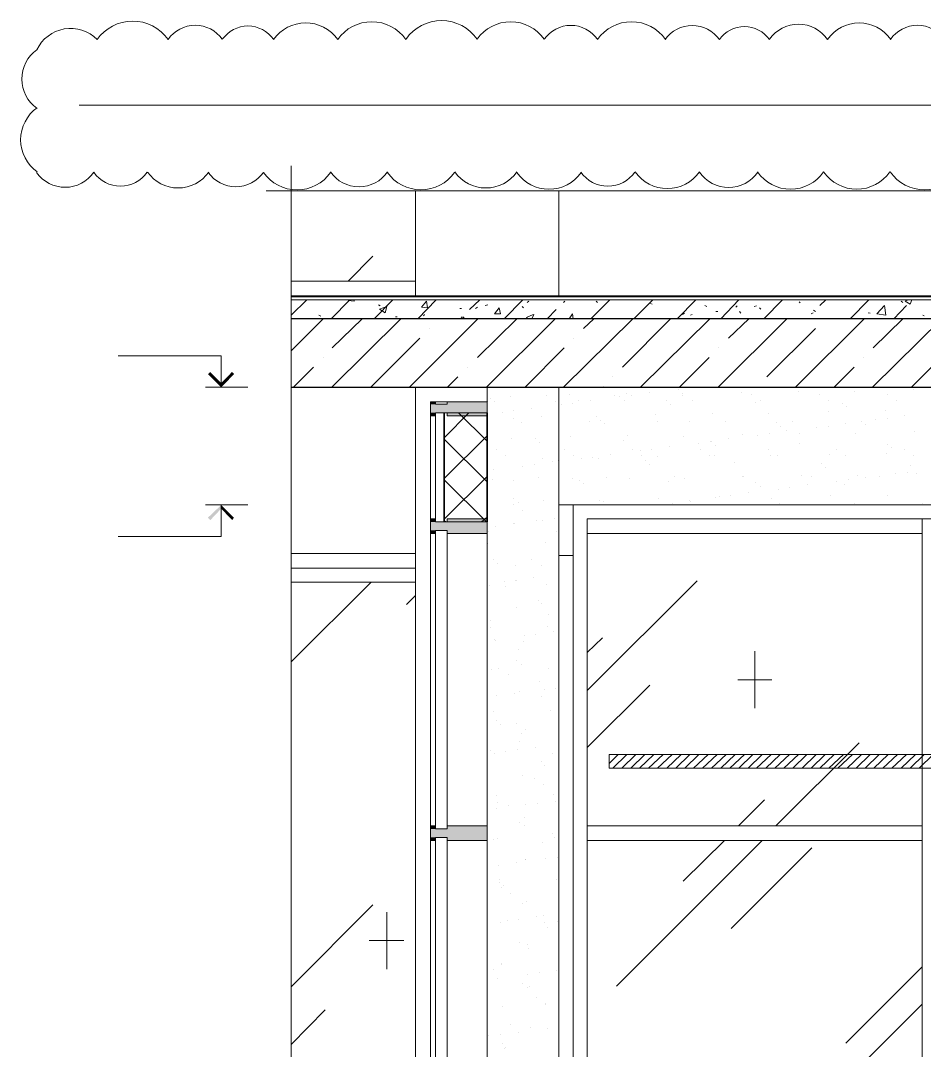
# Model space of a CAD drawing. Header units: millimetres. Extents: x -356862 to 418287, y 0 to 839748.
# Drawn here: x 402133 to 405356, y 774691 to 778365 of the extents above; entities that cross this region are included whole.
import ezdxf

# ---------------------------------------------------------------- set-up
doc = ezdxf.new("R2010")
doc.units = ezdxf.units.MM
doc.layers.add('PDF _Геометрия', color=7, linetype='Continuous', true_color=0xbababa)
doc.layers.add('PDF _Сплошная заливка', color=7, linetype='Continuous', true_color=0xf50000)

msp = doc.modelspace()

# ---------------------------------------------------------------- linework, layer by layer
at = {"layer": 'PDF _Геометрия', "color": 1, "lineweight": 20}
for points in [[(403034.8632, 778298.63, 0.52054007), (402852.2062, 778298.63, 0.520539841), (402658.5267, 778298.0256, 0.520539998), (402405.381, 778297.4874)], [(404190.2088, 778298.9487, 0.520539847), (404000.4583, 778298.9487, 0.520539923), (403761.2924, 778299.0149, 0.520539998), (403507.386, 778299.6523)], [(402405.6709, 778298.3325, 0.520570396), (402190.781, 778260.8652, 0.520540102), (402191.0647, 778052.9928)], [(403506.6776, 778298.0918, 0.520539885), (403263.726, 778298.0918, 0.520539952), (403034.8313, 778297.4543)], [(404804.0903, 778297.3881, 0.520540063), (404624.9801, 778297.3881, 0.520539841), (404431.6922, 778298.0256)], [(405236.3348, 778298.3774, 0.520540002), (405011.117, 778298.3774, 0.520540102), (404803.4801, 778298.663)], [(405628.782, 778298.3443, 0.520540055), (405428.3913, 778298.3443, 0.520539841), (405234.9211, 778298.0256)], [(402189.8901, 777823.3594, 0.52053993), (402394.0005, 777823.9969, 0.520539847), (402583.751, 777823.9969)], [(402801.8116, 777823.6781, 0.520540103), (402998.6555, 777823.6781, 0.520539923), (403238.6045, 777823.9307)], [(404761.1489, 777825.1726, 0.520540086), (404997.0069, 777825.1726, 0.520540086), (405232.9951, 777825.1726)]]:
    msp.add_lwpolyline(points, format="xyb", dxfattribs=at)
at = {"layer": 'PDF _Геометрия', "color": 251, "lineweight": 20, "true_color": 0x545454}
msp.add_lwpolyline([(406554.6577, 776823.0738), (406554.6577, 776849.0532), (406554.6577, 778063.5893), (406461.5649, 778063.5893), (402341.668, 778063.5893)], dxfattribs=at)
at = {"layer": 'PDF _Геометрия', "color": 7, "lineweight": 5}
for points in [[(418286.5134, 777758.3315), (410765.4824, 777758.3315), (410728.6783, 777907.713), (410655.0701, 777611.1151), (410618.266, 777758.3315), (403097.235, 777758.3315), (403008.4721, 777758.3315)], [(403097.235, 777847.0944), (403097.235, 777758.3315), (403097.235, 773159.981), (402950.0185, 773123.1769), (403244.4515, 773049.5687), (403097.235, 773010.5996), (403097.235, 768412.2491), (403097.235, 768323.4862)], [(412131.5649, 777383.7955), (403097.235, 777383.7955)], [(412131.5649, 777379.4656), (403097.235, 777379.4656)], [(412131.5649, 777368.6408), (403097.235, 777368.6408)], [(403796.5134, 776965.9604), (403642.802, 776965.9604), (403642.802, 776576.2697), (403796.5134, 776576.2697)], [(403644.967, 776965.9604), (403644.967, 776576.2697)], [(404051.9773, 776636.8882), (407938.0598, 776636.8882)], [(403097.235, 776463.6924), (403541.0495, 776463.6924)], [(404051.9773, 776457.1975), (404103.9361, 776457.1975)]]:
    msp.add_lwpolyline(points, dxfattribs=at)
at = {"layer": 'PDF _Геометрия', "color": 7, "lineweight": 9}
for points in [[(403541.0495, 777758.3315), (403541.0495, 777383.7955)], [(404051.9773, 777758.3315), (404051.9773, 777383.7955)], [(403541.0495, 777056.8882), (403541.0495, 773088.5377)], [(404051.9773, 777056.8882), (404051.9773, 768791.1151)]]:
    msp.add_lwpolyline(points, dxfattribs=at)
at = {"layer": 'PDF _Геометрия', "color": 254, "lineweight": 5, "true_color": 0xdcdcdc}
for points in [[(403300.7402, 777435.7542), (403389.5031, 777524.5171)], [(403099.4, 776078.3315), (403383.0082, 776361.9398)], [(404153.7299, 775974.414), (404545.5855, 776366.2697)], [(403508.5752, 776281.8367), (403541.0495, 776314.3109)], [(404153.7299, 776110.8058), (404207.8536, 776162.7645)], [(404751.2556, 776115.1357), (404751.2556, 775911.6305)], [(404690.6371, 776013.3831), (404811.8742, 776013.3831)], [(404153.7299, 775770.9089), (404376.7196, 775993.8986)], [(404827.0288, 775491.6305), (405123.6268, 775788.2285)], [(404692.802, 775491.6305), (404785.8948, 775584.7233)], [(404257.6474, 774920.0841), (404777.235, 775439.6718)], [(404495.7917, 775294.6202), (404643.0082, 775439.6718)], [(404666.8227, 775125.7542), (404954.7608, 775413.6924)], [(403097.235, 774917.9192), (403389.5031, 775210.1872)], [(403439.2969, 775184.2078), (403439.2969, 774980.7027)], [(403499.9154, 775082.4553), (403376.5134, 775082.4553)], [(405075.9979, 774716.579), (405348.7814, 774989.3625)], [(403097.235, 774712.2491), (403218.4721, 774835.6511)], [(404835.6886, 774342.0429), (405348.7814, 774855.1357)]]:
    msp.add_lwpolyline(points, dxfattribs=at)
at = {"layer": 'PDF _Геометрия', "color": 252, "lineweight": 5, "true_color": 0x989898}
for points in [[(403097.235, 777435.7542), (403541.0495, 777435.7542)], [(403612.4928, 777004.9295), (403653.6268, 777004.9295)], [(403595.1732, 776955.1357), (403595.1732, 776587.0944)], [(403612.4928, 776955.1357), (403612.4928, 776587.0944)], [(404153.7299, 776561.1151), (404153.7299, 775465.6511), (404153.7299, 773088.5377), (404153.7299, 773138.3315), (405348.7814, 773138.3315), (405348.7814, 773088.5377), (404153.7299, 773088.5377), (404103.9361, 773088.5377), (404103.9361, 775465.6511), (404103.9361, 776561.1151), (404103.9361, 776636.8882)], [(403595.1732, 776535.1357), (403595.1732, 775491.6305)], [(403796.5134, 776535.1357), (403796.5134, 775491.6305)], [(403541.0495, 776361.9398), (403097.235, 776361.9398)], [(403595.1732, 775439.6718), (403595.1732, 773138.3315)], [(403796.5134, 775439.6718), (403796.5134, 773138.3315)]]:
    msp.add_lwpolyline(points, dxfattribs=at)
at = {"layer": 'PDF _Геометрия', "lineweight": 5}
for points in [[(403097.235, 777314.5171), (403153.5237, 777368.6408)], [(403240.1216, 777301.5274), (403307.235, 777368.6408)], [(403322.3897, 777368.6408), (403322.3897, 777364.3109), (403300.7402, 777366.4759), (403305.0701, 777368.6408)], [(403393.833, 777301.5274), (403460.9464, 777368.6408)], [(403408.9876, 777351.3212), (403415.4824, 777346.9913)], [(403549.7093, 777301.5274), (403614.6577, 777368.6408)], [(403699.0907, 777338.3315), (403705.5855, 777338.3315)], [(403733.7299, 777334.0017), (403770.534, 777368.6408)], [(403755.3794, 777338.3315), (403761.8742, 777342.6614)], [(403790.0185, 777349.1563), (403798.6783, 777351.3212)], [(403857.1319, 777301.5274), (403924.2453, 777368.6408)], [(403922.0804, 777344.8264), (403926.4103, 777340.4965)], [(403928.5752, 777368.6408), (403935.0701, 777368.6408)], [(403939.4, 777359.981), (403945.8948, 777364.3109)], [(404069.2969, 777359.981), (404073.6268, 777364.3109)], [(404166.7196, 777301.5274), (404233.833, 777368.6408)], [(404186.2041, 777364.3109), (404190.534, 777359.981)], [(404320.4309, 777301.5274), (404387.5443, 777368.6408)], [(404378.8845, 777355.6511), (404385.3794, 777353.4862)], [(404474.1422, 777301.5274), (404541.2556, 777368.6408)], [(404573.7299, 777349.1563), (404580.2247, 777344.8264)], [(404630.0185, 777301.5274), (404694.967, 777368.6408)], [(404684.1422, 777342.6614), (404688.4721, 777346.9913)], [(404749.0907, 777344.8264), (404757.7505, 777346.9913)], [(404768.5752, 777340.4965), (404772.9051, 777336.1666)], [(404783.7299, 777301.5274), (404850.8433, 777368.6408)], [(404870.3278, 777368.6408), (404870.3278, 777368.6408)], [(404909.2969, 777362.146), (404913.6268, 777357.8161)], [(404982.9051, 777349.1563), (405004.5546, 777368.6408)], [(405084.6577, 777368.6408), (405084.6577, 777368.6408)], [(405091.1526, 777301.5274), (405158.266, 777368.6408)], [(405247.0288, 777301.5274), (405292.4928, 777349.1563)], [(405273.0082, 777364.3109), (405279.5031, 777359.981)], [(405311.9773, 777368.6408), (405305.4824, 777353.4862), (405288.1629, 777364.3109), (405298.9876, 777368.6408)], [(403097.235, 777186.7852), (403211.9773, 777301.5274)], [(403196.8227, 777314.5171), (403203.3175, 777310.1872)], [(403242.2866, 777056.8882), (403489.0907, 777301.5274)], [(403244.4515, 777197.6099), (403350.534, 777301.5274)], [(403469.6062, 777308.0223), (403476.101, 777308.0223)], [(403519.4, 777056.8882), (403764.0391, 777301.5274)], [(403569.1938, 777312.3522), (403573.5237, 777316.6821)], [(403623.3175, 777301.5274), (403625.4824, 777301.5274)], [(403703.4206, 777301.5274), (403707.7505, 777308.0223)], [(403709.9154, 777308.0223), (403714.2453, 777303.6924)], [(403761.8742, 777162.9707), (403902.5959, 777301.5274)], [(403794.3484, 777056.8882), (404038.9876, 777301.5274)], [(403941.5649, 777301.5274), (403937.235, 777305.8573), (403961.0495, 777316.6821)], [(403956.7196, 777301.5274), (403963.2144, 777316.6821)], [(404010.8433, 777301.5274), (404043.3175, 777334.0017)], [(404069.2969, 777056.8882), (404316.101, 777301.5274)], [(404088.7814, 777301.5274), (404101.7711, 777318.847), (404103.9361, 777301.5274)], [(404140.7402, 777266.8882), (404177.5443, 777301.5274)], [(404279.2969, 777128.3315), (404450.3278, 777301.5274)], [(404344.2453, 777056.8882), (404591.0495, 777301.5274)], [(404493.6268, 777316.6821), (404500.1216, 777321.012)], [(404521.7711, 777314.5171), (404528.266, 777316.6821)], [(404612.6989, 777327.5068), (404619.1938, 777327.5068)], [(404621.3587, 777056.8882), (404865.9979, 777301.5274)], [(404658.1629, 777232.2491), (404729.6062, 777301.5274)], [(404697.1319, 777327.5068), (404701.4618, 777321.012)], [(404896.3072, 777056.8882), (405140.9464, 777301.5274)], [(404952.5959, 777318.847), (404959.0907, 777323.1769)], [(404961.2556, 777331.8367), (404967.7505, 777327.5068)], [(405002.3897, 777301.5274), (405002.3897, 777301.5274)], [(405156.101, 777323.1769), (405162.5959, 777321.012)], [(405171.2556, 777056.8882), (405418.0598, 777301.5274)], [(405173.4206, 777197.6099), (405279.5031, 777301.5274)], [(405350.9464, 777314.5171), (405355.2763, 777312.3522)], [(403590.8433, 777266.8882), (403590.8433, 777266.8882)], [(404794.5546, 777093.6924), (404967.7505, 777266.8882)], [(403383.0082, 777059.0532), (403556.2041, 777232.2491)], [(404106.101, 777232.2491), (404106.101, 777232.2491)], [(405311.9773, 777059.0532), (405485.1732, 777232.2491)], [(403932.9051, 777056.8882), (404071.4618, 777197.6099)], [(404623.5237, 777197.6099), (404623.5237, 777197.6099)], [(403211.9773, 777162.9707), (403211.9773, 777162.9707)], [(404482.802, 777056.8882), (404588.8845, 777162.9707)], [(405138.7814, 777162.9707), (405138.7814, 777162.9707)], [(403105.8948, 777056.8882), (403177.3381, 777128.3315)], [(403727.235, 777128.3315), (403727.235, 777128.3315)], [(405034.8639, 777056.8882), (405106.3072, 777128.3315)], [(403655.7917, 777056.8882), (403692.5959, 777093.6924)], [(404244.6577, 777093.6924), (404244.6577, 777093.6924)], [(404207.8536, 777056.8882), (404210.0185, 777059.0532)], [(404759.9154, 777059.0532), (404759.9154, 777059.0532)], [(403644.967, 776877.1975), (403731.5649, 776965.9604)], [(403796.5134, 776864.2078), (403694.7608, 776965.9604)], [(403644.967, 776732.146), (403796.5134, 776883.6924)], [(403796.5134, 776719.1563), (403644.967, 776870.7027)], [(403644.967, 776587.0944), (403796.5134, 776738.6408)], [(403794.3484, 776576.2697), (403644.967, 776725.6511)], [(403649.2969, 776576.2697), (403644.967, 776580.5996)], [(403777.0288, 776576.2697), (403796.5134, 776593.5893)]]:
    msp.add_lwpolyline(points, dxfattribs=at)
for points in [[(403439.2969, 777344.8264), (403432.802, 777323.1769), (403413.3175, 777336.1666)], [(403580.0185, 777364.3109), (403584.3484, 777340.4965), (403562.6989, 777342.6614)], [(403839.8123, 777340.4965), (403844.1422, 777318.847), (403822.4928, 777318.847)], [(405218.8845, 777314.5171), (405186.4103, 777318.847), (405214.5546, 777349.1563)]]:
    msp.add_lwpolyline(points, close=True, dxfattribs=at)
at = {"layer": 'PDF _Геометрия', "color": 7, "lineweight": 30}
for points in [[(417552.5959, 777301.5274), (403097.235, 777301.5274)], [(403097.235, 777056.8882), (417552.5959, 777056.8882)], [(403796.5134, 776576.2697), (403796.5134, 776576.2697)]]:
    msp.add_lwpolyline(points, dxfattribs=at)
at = {"layer": 'PDF _Геометрия', "color": 112, "lineweight": 5, "true_color": 0x00b85c}
for points in [[(402848.266, 777056.8882), (402848.266, 777169.4656), (402480.2247, 777169.4656)], [(402943.5237, 777056.8882), (402791.9773, 777056.8882)], [(402848.266, 776636.8882), (402848.266, 776524.3109), (402480.2247, 776524.3109)], [(402943.5237, 776636.8882), (402791.9773, 776636.8882)]]:
    msp.add_lwpolyline(points, dxfattribs=at)
at = {"layer": 'PDF _Геометрия', "color": 112, "lineweight": 0, "true_color": 0x00b85c, "const_width": 10.7159}
msp.add_lwpolyline([(402804.967, 777107.7645), (402848.266, 777064.4656), (402890.4824, 777107.7645)], dxfattribs=at)
at = {"layer": 'PDF _Геометрия', "color": 24, "lineweight": 18, "true_color": 0xa12502}
for points in [[(403796.5134, 777056.8882), (404051.9773, 777056.8882), (404051.9773, 768791.1151), (403541.0495, 768791.1151), (403541.0495, 771347.9192), (403612.4928, 771347.9192), (403612.4928, 772341.6305), (403911.2556, 772341.6305), (403911.2556, 773088.5377), (403796.5134, 773088.5377)], [(404051.9773, 777056.8882), (407938.0598, 777056.8882), (407938.0598, 776636.8882), (404051.9773, 776636.8882)]]:
    msp.add_lwpolyline(points, close=True, dxfattribs=at)
for points in [[(404480.6371, 777050.3934), (404480.6371, 777050.3934)], [(404521.7711, 777056.8882), (404521.7711, 777056.8882)], [(404907.1319, 777041.7336), (404907.1319, 777041.7336)], [(405106.3072, 777041.7336), (405106.3072, 777041.7336)], [(405311.9773, 777054.7233), (405311.9773, 777054.7233)], [(405316.3072, 777048.2285), (405316.3072, 777048.2285)], [(403798.6783, 777007.0944), (403798.6783, 777007.0944)], [(403807.3381, 777017.9192), (403807.3381, 777017.9192)], [(403822.4928, 777004.9295), (403822.4928, 777004.9295)], [(403878.7814, 777022.2491), (403878.7814, 777022.2491)], [(404008.6783, 777028.7439), (404008.6783, 777028.7439)], [(404041.1526, 777007.0944), (404041.1526, 777007.0944)], [(404088.7814, 777030.9089), (404088.7814, 777030.9089)], [(404123.4206, 777011.4243), (404123.4206, 777011.4243)], [(404164.5546, 777009.2594), (404164.5546, 777009.2594)], [(404251.1526, 777028.7439), (404251.1526, 777028.7439)], [(404270.6371, 777024.414), (404270.6371, 777024.414)], [(404285.7917, 777009.2594), (404285.7917, 777009.2594)], [(404292.2866, 777033.0738), (404292.2866, 777033.0738)], [(404311.7711, 777028.7439), (404311.7711, 777028.7439)], [(404374.5546, 777037.4037), (404374.5546, 777037.4037)], [(404435.1732, 777009.2594), (404435.1732, 777009.2594)], [(404493.6268, 777033.0738), (404493.6268, 777033.0738)], [(404493.6268, 777028.7439), (404493.6268, 777028.7439)], [(404528.266, 777009.2594), (404528.266, 777009.2594)], [(404703.6268, 777039.5687), (404703.6268, 777039.5687)], [(404738.266, 777030.9089), (404738.266, 777030.9089)], [(404770.7402, 777009.2594), (404770.7402, 777009.2594)], [(404980.7402, 777030.9089), (404980.7402, 777030.9089)], [(405013.2144, 777009.2594), (405013.2144, 777009.2594)], [(405223.2144, 777030.9089), (405223.2144, 777030.9089)], [(405255.6886, 777009.2594), (405255.6886, 777009.2594)], [(403852.802, 776968.1254), (403852.802, 776968.1254)], [(403891.7711, 776974.6202), (403891.7711, 776974.6202)], [(403956.7196, 776981.1151), (403956.7196, 776981.1151)], [(404060.6371, 776996.2697), (404060.6371, 776996.2697)], [(404101.7711, 777000.5996), (404101.7711, 777000.5996)], [(404450.3278, 776996.2697), (404450.3278, 776996.2697)], [(404753.4206, 777002.7645), (404753.4206, 777002.7645)], [(405013.2144, 776970.2903), (405013.2144, 776970.2903)], [(405065.1732, 777000.5996), (405065.1732, 777000.5996)], [(405078.1629, 776987.6099), (405078.1629, 776987.6099)], [(405216.7196, 776972.4553), (405216.7196, 776972.4553)], [(403889.6062, 776944.3109), (403889.6062, 776944.3109)], [(403917.7505, 776931.3212), (403917.7505, 776931.3212)], [(403989.1938, 776952.9707), (403989.1938, 776952.9707)], [(404160.2247, 776933.4862), (404160.2247, 776933.4862)], [(404188.369, 776952.9707), (404188.369, 776952.9707)], [(404201.3587, 776939.981), (404201.3587, 776939.981)], [(404398.369, 776959.4656), (404398.369, 776959.4656)], [(404402.6989, 776933.4862), (404402.6989, 776933.4862)], [(404517.4412, 776933.4862), (404517.4412, 776933.4862)], [(404601.8742, 776963.7955), (404601.8742, 776963.7955)], [(404645.1732, 776933.4862), (404645.1732, 776933.4862)], [(404801.0495, 776961.6305), (404801.0495, 776961.6305)], [(404829.1938, 776931.3212), (404829.1938, 776931.3212)], [(404887.6474, 776933.4862), (404887.6474, 776933.4862)], [(405132.2866, 776933.4862), (405132.2866, 776933.4862)], [(405182.0804, 776942.146), (405182.0804, 776942.146)], [(405223.2144, 776946.4759), (405223.2144, 776946.4759)], [(405285.9979, 776955.1357), (405285.9979, 776955.1357)], [(404216.5134, 776926.9913), (404216.5134, 776926.9913)], [(404844.3484, 776918.3315), (404844.3484, 776918.3315)], [(404865.9979, 776901.012), (404865.9979, 776901.012)], [(404972.0804, 776914.0017), (404972.0804, 776914.0017)], [(405013.2144, 776918.3315), (405013.2144, 776918.3315)], [(405075.9979, 776926.9913), (405075.9979, 776926.9913)], [(405147.4412, 776924.8264), (405147.4412, 776924.8264)], [(405322.802, 776898.847), (405322.802, 776898.847)], [(403883.1113, 776872.8676), (403883.1113, 776872.8676)], [(403967.5443, 776872.8676), (403967.5443, 776872.8676)], [(403982.6989, 776859.8779), (403982.6989, 776859.8779)], [(404093.1113, 776881.5274), (404093.1113, 776881.5274)], [(404283.6268, 776866.3728), (404283.6268, 776866.3728)], [(404298.7814, 776883.6924), (404298.7814, 776883.6924)], [(404497.9567, 776881.5274), (404497.9567, 776881.5274)], [(404552.0804, 776857.713), (404552.0804, 776857.713)], [(404593.2144, 776864.2078), (404593.2144, 776864.2078)], [(404595.3794, 776862.0429), (404595.3794, 776862.0429)], [(404655.9979, 776872.8676), (404655.9979, 776872.8676)], [(404707.9567, 776890.1872), (404707.9567, 776890.1872)], [(404762.0804, 776885.8573), (404762.0804, 776885.8573)], [(404803.2144, 776892.3522), (404803.2144, 776892.3522)], [(404911.4618, 776892.3522), (404911.4618, 776892.3522)], [(405110.6371, 776892.3522), (405110.6371, 776892.3522)], [(403828.9876, 776833.8986), (403828.9876, 776833.8986)], [(404071.4618, 776833.8986), (404071.4618, 776833.8986)], [(404313.9361, 776833.8986), (404313.9361, 776833.8986)], [(404344.2453, 776831.7336), (404344.2453, 776831.7336)], [(404383.2144, 776836.0635), (404383.2144, 776836.0635)], [(404448.1629, 776844.7233), (404448.1629, 776844.7233)], [(404558.5752, 776833.8986), (404558.5752, 776833.8986)], [(404610.534, 776849.0532), (404610.534, 776849.0532)], [(404801.0495, 776833.8986), (404801.0495, 776833.8986)], [(404911.4618, 776855.548), (404911.4618, 776855.548)], [(405043.5237, 776836.0635), (405043.5237, 776836.0635)], [(405221.0495, 776820.9089), (405221.0495, 776820.9089)], [(405223.2144, 776853.3831), (405223.2144, 776853.3831)], [(405238.369, 776840.3934), (405238.369, 776840.3934)], [(405285.9979, 776836.0635), (405285.9979, 776836.0635)], [(403861.4618, 776812.2491), (403861.4618, 776812.2491)], [(403993.5237, 776803.5893), (403993.5237, 776803.5893)], [(404028.1629, 776790.5996), (404028.1629, 776790.5996)], [(404049.8123, 776797.0944), (404049.8123, 776797.0944)], [(404106.101, 776812.2491), (404106.101, 776812.2491)], [(404134.2453, 776803.5893), (404134.2453, 776803.5893)], [(404173.2144, 776807.9192), (404173.2144, 776807.9192)], [(404192.6989, 776801.4243), (404192.6989, 776801.4243)], [(404238.1629, 776816.579), (404238.1629, 776816.579)], [(404348.5752, 776812.2491), (404348.5752, 776812.2491)], [(404361.5649, 776794.9295), (404361.5649, 776794.9295)], [(404402.6989, 776810.0841), (404402.6989, 776810.0841)], [(404591.0495, 776814.414), (404591.0495, 776814.414)], [(404608.369, 776812.2491), (404608.369, 776812.2491)], [(404677.6474, 776788.4346), (404677.6474, 776788.4346)], [(404807.5443, 776812.2491), (404807.5443, 776812.2491)], [(404833.5237, 776814.414), (404833.5237, 776814.414)], [(404989.4, 776784.1047), (404989.4, 776784.1047)], [(405017.5443, 776818.7439), (405017.5443, 776818.7439)], [(405075.9979, 776814.414), (405075.9979, 776814.414)], [(405318.4721, 776814.414), (405318.4721, 776814.414)], [(403818.1629, 776762.4553), (403818.1629, 776762.4553)], [(403924.2453, 776775.445), (403924.2453, 776775.445)], [(403965.3794, 776781.9398), (403965.3794, 776781.9398)], [(404376.7196, 776781.9398), (404376.7196, 776781.9398)], [(405004.5546, 776771.1151), (405004.5546, 776771.1151)], [(405253.5237, 776749.4656), (405253.5237, 776749.4656)], [(405294.6577, 776753.7955), (405294.6577, 776753.7955)], [(405305.4824, 776777.6099), (405305.4824, 776777.6099)], [(405327.1319, 776749.4656), (405327.1319, 776749.4656)], [(403815.9979, 776727.8161), (403815.9979, 776727.8161)], [(403889.6062, 776723.4862), (403889.6062, 776723.4862)], [(403980.534, 776736.4759), (403980.534, 776736.4759)], [(404099.6062, 776729.981), (404099.6062, 776729.981)], [(404127.7505, 776725.6511), (404127.7505, 776725.6511)], [(404140.7402, 776712.6614), (404140.7402, 776712.6614)], [(404223.0082, 776736.4759), (404223.0082, 776736.4759)], [(404303.1113, 776732.146), (404303.1113, 776732.146)], [(404443.833, 776719.1563), (404443.833, 776719.1563)], [(404465.4824, 776738.6408), (404465.4824, 776738.6408)], [(404502.2866, 776732.146), (404502.2866, 776732.146)], [(404707.9567, 776738.6408), (404707.9567, 776738.6408)], [(404712.2866, 776738.6408), (404712.2866, 776738.6408)], [(404755.5855, 776716.9913), (404755.5855, 776716.9913)], [(404917.9567, 776742.9707), (404917.9567, 776742.9707)], [(404952.5959, 776738.6408), (404952.5959, 776738.6408)], [(405043.5237, 776721.3212), (405043.5237, 776721.3212)], [(405071.668, 776710.4965), (405071.668, 776710.4965)], [(405084.6577, 776727.8161), (405084.6577, 776727.8161)], [(405117.1319, 776740.8058), (405117.1319, 776740.8058)], [(405147.4412, 776734.3109), (405147.4412, 776734.3109)], [(405195.0701, 776738.6408), (405195.0701, 776738.6408)], [(404729.6062, 776680.1872), (404729.6062, 776680.1872)], [(404770.7402, 776704.0017), (404770.7402, 776704.0017)], [(404835.6886, 776693.1769), (404835.6886, 776693.1769)], [(404874.6577, 776699.6718), (404874.6577, 776699.6718)], [(404939.6062, 776708.3315), (404939.6062, 776708.3315)], [(403891.7711, 776658.5377), (403891.7711, 776658.5377)], [(403891.7711, 776639.0532), (403891.7711, 776639.0532)], [(403906.9257, 776645.548), (403906.9257, 776645.548)], [(403997.8536, 776654.2078), (403997.8536, 776654.2078)], [(404134.2453, 776639.0532), (404134.2453, 776639.0532)], [(404197.0288, 776652.0429), (404197.0288, 776652.0429)], [(404210.0185, 776649.8779), (404210.0185, 776649.8779)], [(404378.8845, 776639.0532), (404378.8845, 776639.0532)], [(404409.1938, 776660.7027), (404409.1938, 776660.7027)], [(404415.6886, 776639.0532), (404415.6886, 776639.0532)], [(404456.8227, 776643.3831), (404456.8227, 776643.3831)], [(404519.6062, 776652.0429), (404519.6062, 776652.0429)], [(404521.7711, 776647.713), (404521.7711, 776647.713)], [(404612.6989, 776662.8676), (404612.6989, 776662.8676)], [(404621.3587, 776639.0532), (404621.3587, 776639.0532)], [(404625.6886, 776667.1975), (404625.6886, 776667.1975)], [(404664.6577, 776671.5274), (404664.6577, 776671.5274)], [(404811.8742, 776660.7027), (404811.8742, 776660.7027)], [(404837.8536, 776641.2181), (404837.8536, 776641.2181)], [(404863.833, 776639.0532), (404863.833, 776639.0532)], [(405021.8742, 776669.3625), (405021.8742, 776669.3625)], [(405106.3072, 776641.2181), (405106.3072, 776641.2181)], [(405149.6062, 776639.0532), (405149.6062, 776639.0532)], [(405225.3794, 776671.5274), (405225.3794, 776671.5274)], [(405348.7814, 776641.2181), (405348.7814, 776641.2181)], [(403924.2453, 776617.4037), (403924.2453, 776617.4037)], [(403889.6062, 776569.7748), (403889.6062, 776569.7748)], [(403893.9361, 776571.9398), (403893.9361, 776571.9398)], [(403974.0391, 776582.7645), (403974.0391, 776582.7645)], [(403995.6886, 776582.7645), (403995.6886, 776582.7645)], [(404036.8227, 776589.2594), (404036.8227, 776589.2594)], [(403800.8433, 776541.6305), (403800.8433, 776541.6305)], [(403826.8227, 776561.1151), (403826.8227, 776561.1151)], [(404043.3175, 776541.6305), (404043.3175, 776541.6305)], [(403798.6783, 776500.4965), (403798.6783, 776500.4965)], [(404004.3484, 776502.6614), (404004.3484, 776502.6614)], [(403818.1629, 776442.0429), (403818.1629, 776442.0429)], [(403833.3175, 776429.0532), (403833.3175, 776429.0532)], [(403898.266, 776422.5584), (403898.266, 776422.5584)], [(403954.5546, 776442.0429), (403954.5546, 776442.0429)], [(403989.1938, 776422.5584), (403989.1938, 776422.5584)], [(403805.1732, 776351.1151), (403805.1732, 776351.1151)], [(403857.1319, 776364.1047), (403857.1319, 776364.1047)], [(403863.6268, 776346.7852), (403863.6268, 776346.7852)], [(403898.266, 776368.4346), (403898.266, 776368.4346)], [(403900.4309, 776368.4346), (403900.4309, 776368.4346)], [(403961.0495, 776377.0944), (403961.0495, 776377.0944)], [(404008.6783, 776353.28), (404008.6783, 776353.28)], [(403902.5959, 776271.012), (403902.5959, 776271.012)], [(403978.369, 776296.9913), (403978.369, 776296.9913)], [(403991.3587, 776284.0017), (403991.3587, 776284.0017)], [(404017.3381, 776247.1975), (404017.3381, 776247.1975)], [(403809.5031, 776225.548), (403809.5031, 776225.548)], [(403809.5031, 776199.5687), (403809.5031, 776199.5687)], [(404013.0082, 776201.7336), (404013.0082, 776201.7336)], [(404051.9773, 776227.713), (404051.9773, 776227.713)], [(403928.5752, 776171.4243), (403928.5752, 776171.4243)], [(403969.7093, 776175.7542), (403969.7093, 776175.7542)], [(404032.4928, 776184.414), (404032.4928, 776184.414)], [(403824.6577, 776156.2697), (403824.6577, 776156.2697)], [(403826.8227, 776151.9398), (403826.8227, 776151.9398)], [(403926.4103, 776149.7748), (403926.4103, 776149.7748)], [(403909.0907, 776121.6305), (403909.0907, 776121.6305)], [(403813.833, 776050.1872), (403813.833, 776050.1872)], [(403837.6474, 776052.3522), (403837.6474, 776052.3522)], [(403902.5959, 776082.6614), (403902.5959, 776082.6614)], [(403917.7505, 776067.5068), (403917.7505, 776067.5068)], [(404017.3381, 776052.3522), (404017.3381, 776052.3522)], [(403872.2866, 776030.7027), (403872.2866, 776030.7027)], [(403984.8639, 776006.8882), (403984.8639, 776006.8882)], [(404002.1835, 775978.7439), (404002.1835, 775978.7439)], [(404041.1526, 775983.0738), (404041.1526, 775983.0738)], [(403831.1526, 775957.0944), (403831.1526, 775957.0944)], [(403896.101, 775965.7542), (403896.101, 775965.7542)], [(403913.4206, 775972.2491), (403913.4206, 775972.2491)], [(403989.1938, 775954.9295), (403989.1938, 775954.9295)], [(404023.833, 775902.9707), (404023.833, 775902.9707)], [(403818.1629, 775898.6408), (403818.1629, 775898.6408)], [(403828.9876, 775866.1666), (403828.9876, 775866.1666)], [(403844.1422, 775853.1769), (403844.1422, 775853.1769)], [(403900.4309, 775857.5068), (403900.4309, 775857.5068)], [(403935.0701, 775835.8573), (403935.0701, 775835.8573)], [(403911.2556, 775792.5584), (403911.2556, 775792.5584)], [(403917.7505, 775820.7027), (403917.7505, 775820.7027)], [(403809.5031, 775760.0841), (403809.5031, 775760.0841)], [(403863.6268, 775757.9192), (403863.6268, 775757.9192)], [(403904.7608, 775764.414), (403904.7608, 775764.414)], [(403967.5443, 775773.0738), (403967.5443, 775773.0738)], [(403824.6577, 775749.2594), (403824.6577, 775749.2594)], [(403989.1938, 775721.1151), (403989.1938, 775721.1151)], [(404028.1629, 775751.4243), (404028.1629, 775751.4243)], [(404002.1835, 775708.1254), (404002.1835, 775708.1254)], [(403922.0804, 775671.3212), (403922.0804, 775671.3212)], [(403965.3794, 775660.4965), (403965.3794, 775660.4965)], [(403997.8536, 775641.012), (403997.8536, 775641.012)], [(403828.9876, 775599.8779), (403828.9876, 775599.8779)], [(403835.4824, 775576.0635), (403835.4824, 775576.0635)], [(403976.2041, 775571.7336), (403976.2041, 775571.7336)], [(404032.4928, 775602.0429), (404032.4928, 775602.0429)], [(404038.9876, 775580.3934), (404038.9876, 775580.3934)], [(403828.9876, 775552.2491), (403828.9876, 775552.2491)], [(403872.2866, 775565.2388), (403872.2866, 775565.2388)], [(403935.0701, 775567.4037), (403935.0701, 775567.4037)], [(403913.4206, 775504.6202), (403913.4206, 775504.6202)], [(403928.5752, 775521.9398), (403928.5752, 775521.9398)], [(403928.5752, 775491.6305), (403928.5752, 775491.6305)], [(404028.1629, 775465.6511), (404028.1629, 775465.6511)], [(403818.1629, 775444.0017), (403818.1629, 775444.0017)], [(403833.3175, 775448.3315), (403833.3175, 775448.3315)], [(403995.6886, 775431.012), (403995.6886, 775431.012)], [(404036.8227, 775450.4965), (404036.8227, 775450.4965)], [(403837.6474, 775350.9089), (403837.6474, 775350.9089)], [(403900.4309, 775359.5687), (403900.4309, 775359.5687)], [(403932.9051, 775370.3934), (403932.9051, 775370.3934)], [(403935.0701, 775370.3934), (403935.0701, 775370.3934)], [(404006.5134, 775374.7233), (404006.5134, 775374.7233)], [(404047.6474, 775379.0532), (404047.6474, 775379.0532)], [(403796.5134, 775346.579), (403796.5134, 775346.579)], [(403839.8123, 775298.9501), (403839.8123, 775298.9501)], [(403839.8123, 775290.2903), (403839.8123, 775290.2903)], [(403854.967, 775277.3006), (403854.967, 775277.3006)], [(404043.3175, 775301.1151), (404043.3175, 775301.1151)], [(403848.4721, 775270.8058), (403848.4721, 775270.8058)], [(403880.9464, 775249.1563), (403880.9464, 775249.1563)], [(403922.0804, 775214.5171), (403922.0804, 775214.5171)], [(403937.235, 775221.012), (403937.235, 775221.012)], [(403974.0391, 775166.8882), (403974.0391, 775166.8882)], [(403997.8536, 775173.3831), (403997.8536, 775173.3831)], [(403844.1422, 775147.4037), (403844.1422, 775147.4037)], [(403870.1216, 775153.8986), (403870.1216, 775153.8986)], [(403909.0907, 775158.2285), (403909.0907, 775158.2285)], [(404000.0185, 775145.2388), (404000.0185, 775145.2388)], [(404013.0082, 775130.0841), (404013.0082, 775130.0841)], [(404047.6474, 775151.7336), (404047.6474, 775151.7336)], [(403911.2556, 775075.9604), (403911.2556, 775075.9604)], [(403941.5649, 775069.4656), (403941.5649, 775069.4656)], [(403943.7299, 775054.3109), (403943.7299, 775054.3109)], [(403846.3072, 775000.1872), (403846.3072, 775000.1872)], [(403848.4721, 774998.0223), (403848.4721, 774998.0223)], [(403818.1629, 774978.5377), (403818.1629, 774978.5377)], [(403835.4824, 774948.2285), (403835.4824, 774948.2285)], [(403941.5649, 774961.2181), (403941.5649, 774961.2181)], [(403982.6989, 774967.713), (403982.6989, 774967.713)], [(404045.4824, 774974.2078), (404045.4824, 774974.2078)], [(403924.2453, 774928.7439), (403924.2453, 774928.7439)], [(403939.4, 774915.7542), (403939.4, 774915.7542)], [(403948.0598, 774920.0841), (403948.0598, 774920.0841)], [(403974.0391, 774881.1151), (403974.0391, 774881.1151)], [(403852.802, 774848.6408), (403852.802, 774848.6408)], [(404006.5134, 774859.4656), (404006.5134, 774859.4656)], [(404006.5134, 774855.1357), (404006.5134, 774855.1357)], [(403880.9464, 774783.6924), (403880.9464, 774783.6924)], [(403952.3897, 774770.7027), (403952.3897, 774770.7027)], [(404013.0082, 774768.5377), (404013.0082, 774768.5377)], [(403803.0082, 774742.5584), (403803.0082, 774742.5584)], [(403844.1422, 774746.8882), (403844.1422, 774746.8882)], [(403906.9257, 774755.548), (403906.9257, 774755.548)], [(403850.6371, 774714.414), (403850.6371, 774714.414)], [(403859.2969, 774697.0944), (403859.2969, 774697.0944)], [(403863.6268, 774701.4243), (403863.6268, 774701.4243)]]:
    msp.add_lwpolyline(points, dxfattribs=at)
at = {"layer": 'PDF _Геометрия', "color": 7, "lineweight": 20}
for points in [[(403653.6268, 776996.2697), (403612.4928, 776996.2697), (403612.4928, 777004.9295), (403595.1732, 777004.9295), (403595.1732, 776955.1357), (403612.4928, 776955.1357), (403612.4928, 776965.9604), (403653.6268, 776965.9604), (403653.6268, 776955.1357), (403796.5134, 776955.1357), (403796.5134, 777004.9295), (403653.6268, 777004.9295)], [(403653.6268, 776576.2697), (403612.4928, 776576.2697), (403612.4928, 776587.0944), (403595.1732, 776587.0944), (403595.1732, 776535.1357), (403612.4928, 776535.1357), (403612.4928, 776545.9604), (403653.6268, 776545.9604), (403653.6268, 776535.1357), (403796.5134, 776535.1357), (403796.5134, 776587.0944), (403653.6268, 776587.0944)], [(403653.6268, 775480.8058), (403612.4928, 775480.8058), (403612.4928, 775491.6305), (403595.1732, 775491.6305), (403595.1732, 775439.6718), (403612.4928, 775439.6718), (403612.4928, 775450.4965), (403653.6268, 775450.4965), (403653.6268, 775439.6718), (403796.5134, 775439.6718), (403796.5134, 775491.6305), (403653.6268, 775491.6305)]]:
    msp.add_lwpolyline(points, close=True, dxfattribs=at)
at = {"layer": 'PDF _Геометрия', "color": 7, "lineweight": 30}
msp.add_lwpolyline([(403796.5134, 776576.2697), (403796.5134, 776965.9604)], close=True, dxfattribs=at)
at = {"layer": 'PDF _Геометрия', "color": 252, "lineweight": 5, "true_color": 0x989898}
for points in [[(405348.7814, 776587.0944), (405348.7814, 776535.1357), (404153.7299, 776535.1357), (404153.7299, 776587.0944)], [(405398.5752, 775465.6511), (405398.5752, 773088.5377), (405398.5752, 773138.3315), (406591.4618, 773138.3315), (406591.4618, 773088.5377), (405398.5752, 773088.5377), (405348.7814, 773088.5377), (405348.7814, 775465.6511), (405348.7814, 776587.0944), (405398.5752, 776587.0944)], [(403097.235, 776411.7336), (403541.0495, 776411.7336)], [(405348.7814, 775491.6305), (405348.7814, 775439.6718), (404153.7299, 775439.6718), (404153.7299, 775491.6305)]]:
    msp.add_lwpolyline(points, close=True, dxfattribs=at)
at = {"layer": 'PDF _Геометрия', "color": 7, "lineweight": 5}
for points in [[(403653.6268, 775480.8058), (403653.6268, 776545.9604), (403612.4928, 776545.9604), (403612.4928, 775480.8058)], [(403653.6268, 773129.6718), (403653.6268, 775450.4965), (403612.4928, 775450.4965), (403612.4928, 773129.6718)]]:
    msp.add_lwpolyline(points, close=True, dxfattribs=at)
at = {"layer": 'PDF _Геометрия', "color": 92, "lineweight": 5, "true_color": 0x00dd00}
for points in [[(404231.668, 775747.0944), (404231.668, 775747.0944)], [(404231.668, 775714.6202), (404264.1422, 775747.0944)], [(404244.6577, 775697.3006), (404294.4515, 775747.0944)], [(404277.1319, 775697.3006), (404326.9257, 775747.0944)], [(404309.6062, 775697.3006), (404359.4, 775747.0944)], [(404339.9154, 775697.3006), (404391.8742, 775747.0944)], [(404372.3897, 775697.3006), (404424.3484, 775747.0944)], [(404404.8639, 775697.3006), (404456.8227, 775747.0944)], [(404437.3381, 775697.3006), (404489.2969, 775747.0944)], [(404469.8123, 775697.3006), (404519.6062, 775747.0944)], [(404502.2866, 775697.3006), (404552.0804, 775747.0944)], [(404532.5959, 775697.3006), (404584.5546, 775747.0944)], [(404565.0701, 775697.3006), (404617.0288, 775747.0944)], [(404597.5443, 775697.3006), (404649.5031, 775747.0944)], [(404630.0185, 775697.3006), (404681.9773, 775747.0944)], [(404662.4928, 775697.3006), (404714.4515, 775747.0944)], [(404694.967, 775697.3006), (404744.7608, 775747.0944)], [(404727.4412, 775697.3006), (404777.235, 775747.0944)], [(404757.7505, 775697.3006), (404809.7093, 775747.0944)], [(404790.2247, 775697.3006), (404842.1835, 775747.0944)], [(404822.6989, 775697.3006), (404874.6577, 775747.0944)], [(404855.1732, 775697.3006), (404907.1319, 775747.0944)], [(404887.6474, 775697.3006), (404937.4412, 775747.0944)], [(404920.1216, 775697.3006), (404969.9154, 775747.0944)], [(404952.5959, 775697.3006), (405002.3897, 775747.0944)], [(404982.9051, 775697.3006), (405034.8639, 775747.0944)], [(405015.3794, 775697.3006), (405067.3381, 775747.0944)], [(405047.8536, 775697.3006), (405099.8123, 775747.0944)], [(405080.3278, 775697.3006), (405132.2866, 775747.0944)], [(405112.802, 775697.3006), (405162.5959, 775747.0944)], [(405145.2763, 775697.3006), (405195.0701, 775747.0944)], [(405175.5855, 775697.3006), (405227.5443, 775747.0944)], [(405208.0598, 775697.3006), (405260.0185, 775747.0944)], [(405240.534, 775697.3006), (405292.4928, 775747.0944)], [(405273.0082, 775697.3006), (405324.967, 775747.0944)], [(405305.4824, 775697.3006), (405355.2763, 775747.0944)], [(405337.9567, 775697.3006), (405387.7505, 775747.0944)]]:
    msp.add_lwpolyline(points, dxfattribs=at)
at = {"layer": 'PDF _Геометрия', "color": 92, "lineweight": 20, "true_color": 0x00dd00}
msp.add_lwpolyline([(404231.668, 775697.3006), (404231.668, 775747.0944), (405459.1938, 775747.0944), (405459.1938, 775697.3006), (404231.668, 775697.3006), (405459.1938, 775697.3006), (405459.1938, 775747.0944), (404231.668, 775747.0944)], close=True, dxfattribs=at)
at = {"layer": 'PDF _Геометрия', "color": 1, "lineweight": 20}
for centre, radius, start, end in [((404311.8372, 778213.0258), 148.299, 35.0024492, 144.9975508), ((402272.3721, 777940.2312), 139.6392, 125.0024432, 234.9975568), ((402694.5546, 777901.26), 133.1443, 215.0024452, 324.9975548), ((403339.7357, 777896.9301), 124.4846, 215.0024452, 324.9975548), ((403560.5692, 777907.7548), 146.134, 215.0024458, 324.9975542), ((403792.2297, 777903.425), 135.3093, 215.002449, 324.997551), ((404017.3932, 777903.425), 139.6392, 215.0024432, 324.9975568), ((404227.402, 777892.6002), 117.9897, 215.0024532, 324.9975468), ((404439.5758, 777905.5899), 139.6392, 215.0024432, 324.9975568), ((404658.2444, 777896.9301), 126.6495, 215.0024297, 324.9975703), ((405357.5491, 777912.0847), 150.4639, 215.0024456, 324.9975544)]:
    msp.add_arc(centre, radius, start, end, dxfattribs=at)
at = {"layer": 'PDF _Сплошная заливка', "color": 252, "true_color": 0x989898, "transparency": 33554559}
for points in [[(403612.4928, 777004.9295), (403595.1732, 777004.9295), (403612.4928, 776996.2697)], [(403595.1732, 777004.9295), (403612.4928, 776996.2697), (403595.1732, 776996.2697)], [(403796.5134, 777004.9295), (403653.6268, 777004.9295), (403796.5134, 776996.2697)], [(403653.6268, 777004.9295), (403796.5134, 776996.2697), (403653.6268, 776996.2697)], [(403796.5134, 776996.2697), (403595.1732, 776996.2697), (403796.5134, 776965.9604)], [(403595.1732, 776996.2697), (403796.5134, 776965.9604), (403595.1732, 776965.9604)], [(403612.4928, 776965.9604), (403595.1732, 776965.9604), (403612.4928, 776955.1357)], [(403595.1732, 776965.9604), (403612.4928, 776955.1357), (403595.1732, 776955.1357)], [(403796.5134, 776965.9604), (403653.6268, 776965.9604), (403796.5134, 776955.1357)], [(403653.6268, 776965.9604), (403796.5134, 776955.1357), (403653.6268, 776955.1357)], [(403612.4928, 776587.0944), (403595.1732, 776587.0944), (403612.4928, 776576.2697)], [(403595.1732, 776587.0944), (403612.4928, 776576.2697), (403595.1732, 776576.2697)], [(403796.5134, 776576.2697), (403595.1732, 776576.2697), (403796.5134, 776545.9604)], [(403595.1732, 776576.2697), (403796.5134, 776545.9604), (403595.1732, 776545.9604)], [(403796.5134, 776587.0944), (403653.6268, 776587.0944), (403796.5134, 776576.2697)], [(403653.6268, 776587.0944), (403796.5134, 776576.2697), (403653.6268, 776576.2697)], [(403612.4928, 776545.9604), (403595.1732, 776545.9604), (403612.4928, 776535.1357)], [(403595.1732, 776545.9604), (403612.4928, 776535.1357), (403595.1732, 776535.1357)], [(403796.5134, 776545.9604), (403653.6268, 776545.9604), (403796.5134, 776535.1357)], [(403653.6268, 776545.9604), (403796.5134, 776535.1357), (403653.6268, 776535.1357)], [(403612.4928, 775491.6305), (403595.1732, 775491.6305), (403612.4928, 775480.8058)], [(403595.1732, 775491.6305), (403612.4928, 775480.8058), (403595.1732, 775480.8058)], [(403796.5134, 775480.8058), (403595.1732, 775480.8058), (403796.5134, 775450.4965)], [(403595.1732, 775480.8058), (403796.5134, 775450.4965), (403595.1732, 775450.4965)], [(403796.5134, 775491.6305), (403653.6268, 775491.6305), (403796.5134, 775480.8058)], [(403653.6268, 775491.6305), (403796.5134, 775480.8058), (403653.6268, 775480.8058)], [(403612.4928, 775450.4965), (403595.1732, 775450.4965), (403612.4928, 775439.6718)], [(403595.1732, 775450.4965), (403612.4928, 775439.6718), (403595.1732, 775439.6718)], [(403796.5134, 775450.4965), (403653.6268, 775450.4965), (403796.5134, 775439.6718)], [(403653.6268, 775450.4965), (403796.5134, 775439.6718), (403653.6268, 775439.6718)]]:
    msp.add_solid(points, dxfattribs=at)
at = {"layer": 'PDF _Сплошная заливка', "color": 112, "true_color": 0x00b85c, "transparency": 33554559}
for points in [[(402800.6371, 776591.4243), (402809.2969, 776582.7645), (402848.266, 776636.8882)], [(402809.2969, 776582.7645), (402848.266, 776636.8882), (402848.266, 776623.8986)], [(402848.266, 776636.8882), (402848.266, 776623.8986), (402893.7299, 776591.4243)], [(402848.266, 776623.8986), (402893.7299, 776591.4243), (402887.235, 776582.7645)]]:
    msp.add_solid(points, dxfattribs=at)

doc.saveas('drawing.dxf')
